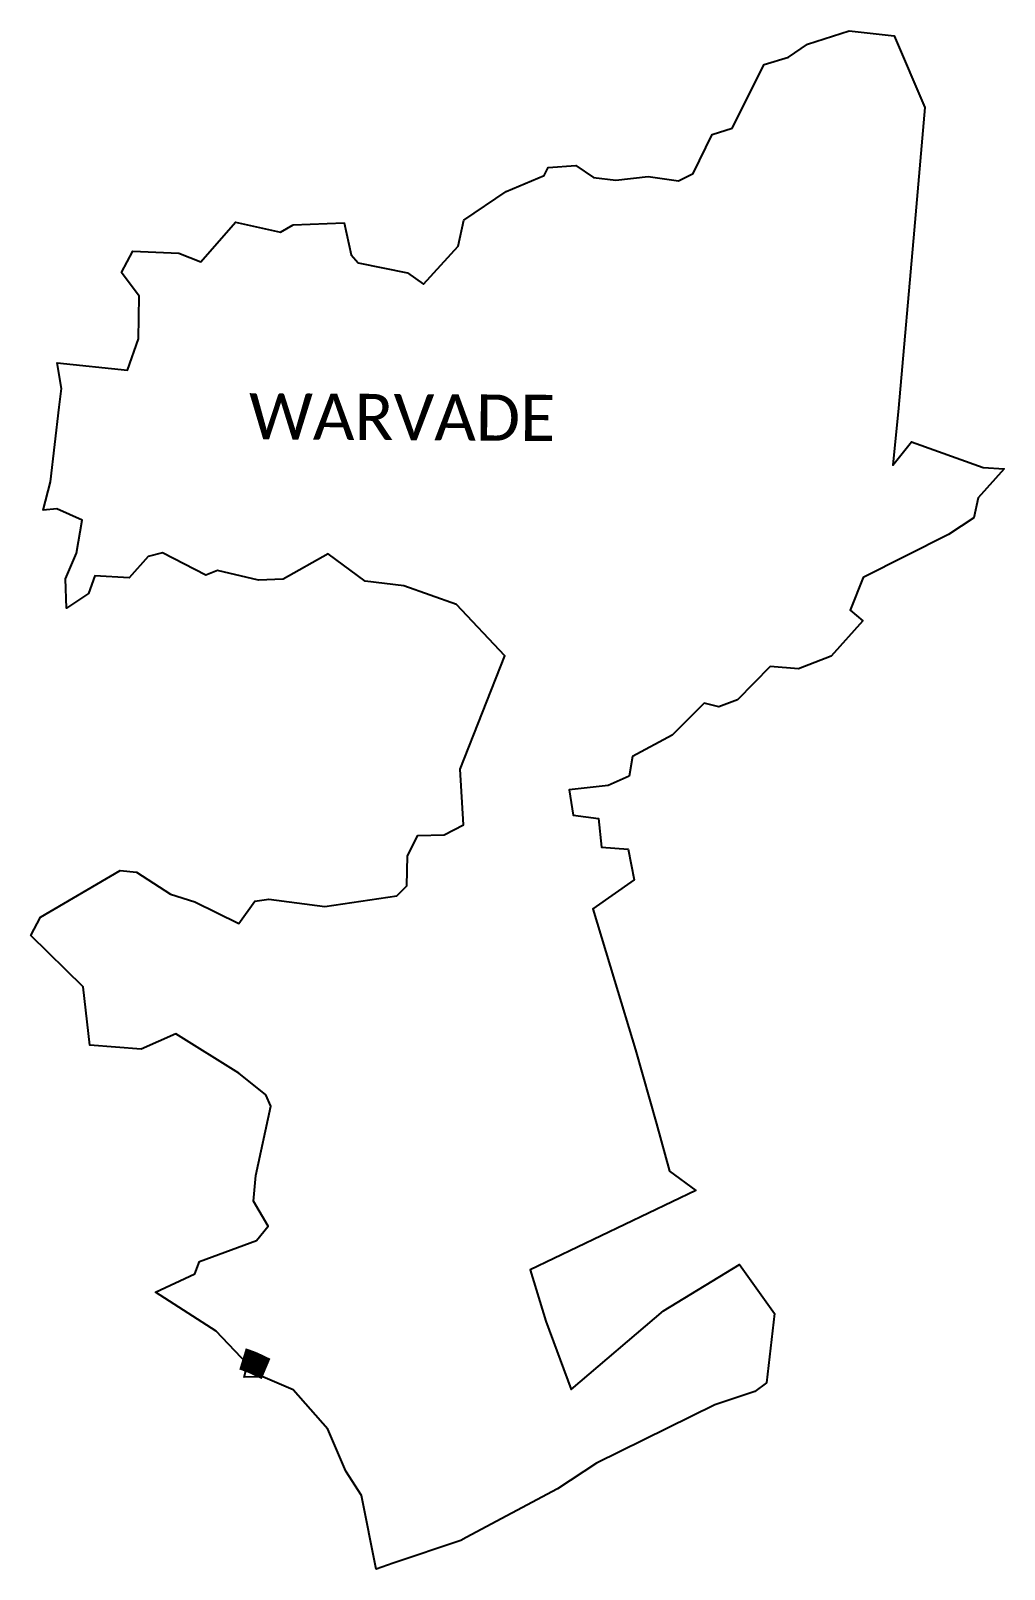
# Model space of a CAD drawing. Header units: metres. Extents: x 313542 to 315738, y 1901058 to 1904529.
import ezdxf

# ---------------------------------------------------------------- set-up
doc = ezdxf.new("R2010")
doc.units = ezdxf.units.M
doc.layers.add('ARTIFICIALLY PROTECTED', color=10, linetype='Continuous')
doc.layers.add('VILLAGE NAME', color=250, linetype='Continuous')
doc.styles.get("Standard").update_dxf_attribs({"font": 'simplex.shx'})

msp = doc.modelspace()

# ---------------------------------------------------------------- linework, layer by layer
at = {"color": 3, "flags": 128}
for points in [[(314133.8, 1904091.2), (314249, 1904096), (314264.9, 1904023.2), (314281, 1904005.4), (314392, 1903983.2), (314427.7, 1903957.2), (314506, 1904043.2), (314518.9, 1904101.4), (314614.5, 1904166.3), (314700.1, 1904202.6), (314709.1, 1904220.8), (314771.3, 1904225), (314811.6, 1904197.8), (314862.2, 1904191.8), (314935.1, 1904199.9), (315003.6, 1904190.6), (315036.1, 1904206.8), (315079.5, 1904294.9), (315124.1, 1904309.4), (315196.6, 1904453.1), (315251.5, 1904469.6), (315294.5, 1904499.1), (315388.2, 1904529), (315489.7, 1904517.3), (315558.9, 1904355.6), (315534.5, 1904079.1), (315499.8, 1903677.7), (315486.9, 1903548.7), (315528.7, 1903601.4), (315690.3, 1903544.1), (315738, 1903541.1), (315679, 1903475.1), (315669.6, 1903430.4), (315612, 1903392.6), (315419.7, 1903295.4), (315390.5, 1903222.3), (315418.7, 1903197.6), (315347.5, 1903118.3), (315274, 1903089.6), (315210.3, 1903094.9), (315136.3, 1903019.6), (315094.5, 1903003.8), (315061, 1903012.2), (314988.9, 1902939.9), (314899.2, 1902891.7), (314891.8, 1902847.3), (314844.4, 1902826.4), (314756.4, 1902816.9), (314765.7, 1902759.5), (314823.1, 1902752), (314829.3, 1902687.2), (314890, 1902682.6), (314903.6, 1902613.9), (314809.9, 1902548.1), (314858.7, 1902386.4), (314905.9, 1902230.3), (314953.9, 1902063.4), (314982.6, 1901956.5), (315042.3, 1901912.7), (314668.6, 1901734.2), (314704.3, 1901618.2), (314760.8, 1901463.8), (314969.4, 1901641), (315141.2, 1901745.7), (315219.7, 1901635.2), (315201.9, 1901478.7), (315175.3, 1901459.3), (315085.4, 1901429.1), (314818.1, 1901297.4), (314730.4, 1901240), (314524.6, 1901129.7), (314512.1, 1901123), (314359.9, 1901072), (314321.4, 1901058.4), (314288, 1901225.1), (314252.5, 1901279.4), (314212.3, 1901374.1), (314133.9, 1901463), (314065.3, 1901492.8), (314023.8, 1901491.7), (314030.9, 1901521), (313960.5, 1901595.4), (313823.8, 1901683.2), (313911.9, 1901725), (313923.1, 1901752.8), (314051.1, 1901799.7), (314077.8, 1901832.2), (314044.4, 1901889), (314050, 1901946.3), (314083.4, 1902103.3), (314072.3, 1902128.3), (314011.8, 1902177.8), (313869.5, 1902265.9), (313791.5, 1902231.7), (313675.1, 1902240.4), (313660.7, 1902372), (313542.2, 1902488.4), (313564.4, 1902529.3), (313744.1, 1902634.8), (313780.3, 1902630.7), (313857.6, 1902581.6), (313911.9, 1902564.1), (314011.8, 1902515.3), (314047.5, 1902565.3), (314079, 1902570.1), (314205.7, 1902553.2), (314368.1, 1902577.2), (314390.5, 1902600), (314392.2, 1902668), (314415.1, 1902713.7), (314474.7, 1902715), (314518.1, 1902737.5), (314510.5, 1902863), (314611.4, 1903119.2), (314502.2, 1903235), (314383.3, 1903277.1), (314296.7, 1903287), (314213.1, 1903349.2), (314111.7, 1903291.6), (314056, 1903289.8), (313963.5, 1903311.8), (313936.7, 1903300.7), (313839.3, 1903351), (313807.3, 1903342.9), (313763.8, 1903294.7), (313686.4, 1903299.7), (313672.4, 1903259.5), (313623, 1903226.1), (313620.2, 1903292.3), (313645, 1903350.7), (313658, 1903424.9), (313601.2, 1903450.4), (313570.1, 1903447.8), (313586.4, 1903511.1), (313606.5, 1903680), (313611.4, 1903722), (313601.9, 1903779.7), (313760.6, 1903763.4), (313785.1, 1903833.8), (313786.5, 1903930.1), (313746.8, 1903983.9), (313772.3, 1904031.7), (313876.2, 1904027), (313925.9, 1904008.1), (314003.6, 1904097), (314105.7, 1904074.5)], [(314105.7, 1904074.5), (314133.8, 1904091.2)]]:
    msp.add_lwpolyline(points, dxfattribs=at)
at = {"layer": 'ARTIFICIALLY PROTECTED', "const_width": 50, "flags": 128}
msp.add_lwpolyline([(314019.8, 1901532.8), (314024.4, 1901531.4), (314040.4, 1901525.6), (314051, 1901520.8), (314063.3, 1901514.6), (314073, 1901510.5)], dxfattribs=at)

# ---------------------------------------------------------------- texts
at = {"layer": 'VILLAGE NAME', "insert": (314034.6, 1903711.5), "char_height": 104.042, "attachment_point": 1, "rotation": 359.6762}
msp.add_mtext_dynamic_manual_height_columns('{\\fCalibri|b0|i0|c0|p34;WARVADE}', width=1632.383, gutter_width=520.2, heights=[0], dxfattribs=at)

doc.saveas('drawing.dxf')
